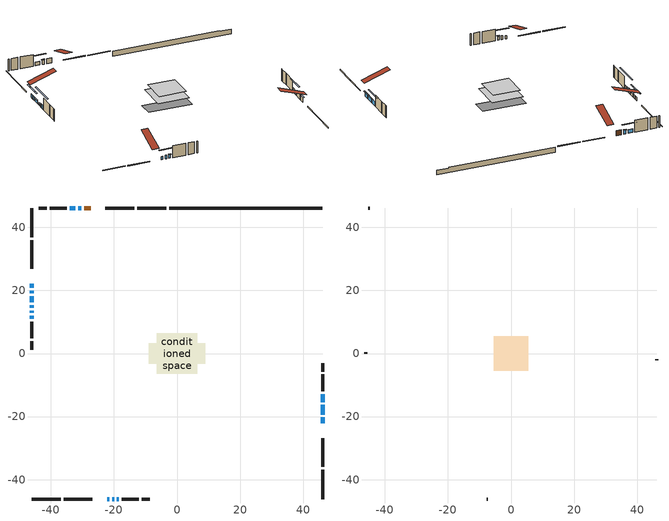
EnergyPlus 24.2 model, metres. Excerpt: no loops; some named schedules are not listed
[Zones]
conditioned space
 floor adiabatic (AdiabaticFloorConstruction): -6.41,-6.41 -6.41,6.41 6.41,6.41 6.41,-6.41 z3.04
 floor foundation (Slab1 construction): -8.94,-3.21 -8.94,3.21 8.94,3.21 8.94,-3.21 z-1.59
 wall outside (RimJoist1 construction): -3.37,46.12 -12.67,46.12 / -46.12,-46.12 -36.83,-46.12 / -46.12,46.12 -46.12,36.83 / 46.12,-46.12 46.12,-36.83 z0.6:0.9
 wall outside (RimJoist2 construction): -13.6,46.12 -22.7,46.12 / -35.9,-46.12 -26.79,-46.12 / -46.12,35.9 -46.12,26.79 / 46.12,-35.9 46.12,-26.79 z0.6:0.9
 wall outside (AdiabaticWallConstruction 1): -27.38,46.12 -29.47,46.12 z0.6:2.63
 wall outside (AdiabaticWallConstruction): -22.12,-46.12 -21.5,-46.12 / -46.12,18.12 -46.12,16.29 / -46.12,13.52 -46.12,12.91 z0.6:1.82; -20.57,-46.12 -19.96,-46.12 / -46.12,19.97 -46.12,19.05 / -19.03,-46.12 -18.42,-46.12 / -46.12,11.98 -46.12,11.07 z0.6:2.13; -46.12,22.11 -46.12,20.89 / -32.24,46.12 -34.07,46.12 z0.6:2.12; 46.12,-22.11 46.12,-20.28 / 46.12,-19.36 46.12,-16.31 / 46.12,-15.38 46.12,-12.94 z0.6:2.43; -30.4,46.12 -31.32,46.12 z0.6:2.28; -46.12,15.37 -46.12,14.45 z0.6:1.21
 wall outside (Wall1 construction): -35,46.12 -40.36,46.12 / -17.49,-46.12 -12.13,-46.12 / -46.12,10.14 -46.12,4.78 / 46.12,-12.01 46.12,-6.65 z0.6:5.48
 wall outside (Wall2 construction): -41.29,46.12 -43.89,46.12 / -11.2,-46.12 -8.61,-46.12 / -46.12,3.85 -46.12,1.25 / 46.12,-5.72 46.12,-3.13 z0.6:5.48
 wall foundation (FoundationWall1 construction): -2.44,46.12,-1.59 -2.44,46.12,0.6 41.27,46.12,0.6 41.27,46.12,0.31 46.12,46.12,0.31 46.12,46.12,-1.59
 window (WindowConstruction 12): -22.11,-46.12 -21.5,-46.12 z0.6:1.82
 window (WindowConstruction 2): -20.57,-46.12 -19.96,-46.12 z0.6:2.12
 window (WindowConstruction 3): -46.12,22.11 -46.12,20.89 z0.6:2.12
 window (WindowConstruction 4): -46.12,19.97 -46.12,19.05 z0.6:2.12
 window (WindowConstruction 5): 46.12,-22.11 46.12,-20.29 z0.6:2.43
 window (WindowConstruction 6): 46.12,-19.36 46.12,-16.31 z0.6:2.43
 window (WindowConstruction 7): -30.4,46.12 -31.32,46.12 z0.6:2.28
 window (WindowConstruction 8): -19.03,-46.12 -18.42,-46.12 z0.6:2.12
 window (WindowConstruction 9): -46.12,18.12 -46.12,16.29 z0.6:1.82
 window (WindowConstruction 10): -46.12,15.36 -46.12,14.45 z0.6:1.21
 window (WindowConstruction 11): -46.12,13.52 -46.12,12.91 z0.6:1.82
 window (WindowConstruction 13): -46.12,11.98 -46.12,11.07 z0.6:2.12
 window (WindowConstruction): 46.12,-15.38 46.12,-12.94 z0.6:2.43
 window (WindowConstruction 1): -32.24,46.12 -34.07,46.12 z0.6:2.12
 door (Door): -27.38,46.12 -29.47,46.12 z0.6:2.63
 ceiling adiabatic (AdiabaticFloorConstruction): 6.41,-6.41 6.41,6.41 -6.41,6.41 -6.41,-6.41 z3.04
attic - vented
 floor to conditioned space (Floor1 construction Reversed): -5.5,-5.5 -5.5,5.5 5.5,5.5 5.5,-5.5 z5.48
 wall outside (Wall3 construction): -44.82,46.12 -45.19,46.12 / -7.68,-46.12 -7.3,-46.12 / -46.12,0.33 -46.12,-0.05 / 46.12,-2.2 46.12,-1.82 z0.6:5.48
 roof outside (Roof1 construction): -26.45,46.12,5.48 -26.45,35.42,9.05 -23.63,35.42,9.05 -23.63,46.12,5.48; -23.04,-46.12,5.48 -23.04,-35.42,9.05 -25.86,-35.42,9.05 -25.86,-46.12,5.48; -46.12,23.04,5.48 -35.42,23.04,9.05 -35.42,25.86,9.05 -46.12,25.86,5.48; 46.12,-23.04,5.48 35.42,-23.04,9.05 35.42,-25.86,9.05 46.12,-25.86,5.48
shading: -17.32,-46.12 -23.21,-46.12 -23.21,-46.54 -17.32,-46.54 z4.76; -46.12,18.26 -46.12,24.75 -46.54,24.75 -46.54,18.26 z4.76; -46.12,16.41 -46.12,22.61 -46.54,22.61 -46.54,16.41 z4.76; 46.12,-20.08 46.12,-22.32 46.54,-22.32 46.54,-20.08 z2.63; 46.12,-16.11 46.12,-19.56 46.54,-19.56 46.54,-16.11 z2.63; -31.52,46.12 -30.2,46.12 -30.2,46.54 -31.52,46.54 z2.48; -18.22,-46.12 -19.23,-46.12 -19.23,-46.54 -18.22,-46.54 z2.33; -46.12,16.09 -46.12,18.32 -46.54,18.32 -46.54,16.09 z2.02; -46.12,14.25 -46.12,15.57 -46.54,15.57 -46.54,14.25 z1.41; -46.12,12.71 -46.12,13.72 -46.54,13.72 -46.54,12.71 z2.02; -46.12,5.99 -46.12,17.06 -46.54,17.06 -46.54,5.99 z7.21; 46.12,-10.3 46.12,-18.02 46.54,-18.02 46.54,-10.3 z5.07; -36.71,46.12 -29.6,46.12 -29.6,46.54 -36.71,46.54 z4.76
[Building]
Building 1: Terrain=Suburbs
[Site:Location]
Toronto City Centre_ON: Latitude {deg}=43.63; Longitude {deg}=-79.39; Time Zone {hr}=-5; Elevation {m}=77; Keep Site Location Information=Yes
[Site:GroundTemperature:Shallow]
5.01852, 3.26908, 3.12898, 3.95918, 7.29196, 10.6092, 13.4851, 15.3069, 15.4617, 13.9799, 11.1774, 7.9619
[Site:WaterMainsTemperature]
Calculation Method=Schedule; Temperature Schedule=mains temperature schedule
[Material] Roughness=Rough; Thermal Absorptance=0.9
Name | Thickness {m} | Conductivity {W/m-K} | Density {kg/m3} | Specific Heat {J/kg-K} | Solar Absorptance | Visible Absorptance
asphalt or fiberglass shingles | 0.00635 | 0.162714 | 1121.4 | 1465.45 | 0.84 | 0.84
ceiling stud and cavity | 0.1397 | 0.109885 | 65.682 | 1177.47 | 0.7 | 0.7
concrete 4.0 in. | 0.1016 | 1.803125 | 2242.8 | 837.4 | 0.7 | 0.7
concrete 8.0 in. | 0.2032 | 1.803125 | 2242.8 | 837.4 | 0.7 | 0.7
door material | 0.04445 | 0.053851 | 512.64 | 1214.23 | 0.7 | 0.7
exterior vertical ins | 0.0519071 | 0.029427 | 32.04 | 1214.23 | 0.7 | 0.7
floor covering | 0.0127 | 0.0433444 | 54.468 | 1339.84 | 0.6 | 0.6
floor rigid ins; wall rigid ins | 0.512978 | 0.029427 | 32.04 | 1214.23 | 0.7 | 0.7
floor stud and cavity | 0.1397 | 1.75129 | 37.0049 | 1207.88 | 0.7 | 0.7
furniture material conditioned space 1 | 0.1524 | 0.115458 | 640.8 | 1214.23 | 0.6 | 0.6
gypsum board | 0.0127 | 0.160291 | 801 | 837.4 | 0.6 | 0.6
gypsum board 1 | 0.0127 | 0.160291 | 801 | 837.4 | 0.7 | 0.7
osb sheathing 0.5 in. | 0.0127 | 0.115458 | 512.64 | 1214.23 | 0.7 | 0.7
osb sheathing 0.75 in. | 0.01905 | 0.115458 | 512.64 | 1214.23 | 0.7 | 0.7
osb sheathing 2.0 in. | 0.0508 | 0.115458 | 512.64 | 1214.23 | 0.7 | 0.7
rim joist rigid ins | 0.051816 | 0.029427 | 32.04 | 1214.23 | 0.7 | 0.7
rim joist stud and cavity | 0.0508 | 0.177588 | 50.32683 | 1063.81 | 0.6 | 0.6
rim joist stud and cavity 1 | 0.0508 | 0.0486034 | 125.044 | 1163.47 | 0.6 | 0.6
wall stud and cavity | 0.1397 | 0.0941144 | 139.0536 | 1170.24 | 0.7 | 0.7
wall stud and cavity 1 | 0.1397 | 0.0952443 | 139.0536 | 1170.24 | 0.7 | 0.7
wall stud and cavity 2 | 0.0889 | 6.9971 | 50.32683 | 1063.81 | 0.6 | 0.6
wall stud and cavity 3 | 0.0889 | 0.380278 | 52.3479 | 1209.89 | 0.7 | 0.7
wall stud and cavity 4 | 0.0889 | 0.391764 | 83.0341 | 1211.67 | 0.7 | 0.7
wood siding | 0.0254 | 0.102417 | 544.68 | 1172.36 | 0.84 | 0.84
wood siding 1 | 0.00254 | 0.102417 | 544.68 | 1172.36 | 0.84 | 0.84
wood siding 2; wood siding 3; wood siding 4 | 0.0254 | 0.102417 | 544.68 | 1172.36 | 0.7 | 0.7
[WindowMaterial:SimpleGlazingSystem]
Name | U-Factor {W/m2-K} | Solar Heat Gain Coefficient
WindowMaterial | 2.95653 | 0.63
WindowMaterial 1 | 2.927009 | 0.66
WindowMaterial 2 | 2.961077 | 0.63
WindowMaterial 3 | 2.8725 | 0.71
WindowMaterial 4 | 2.92474 | 0.66
WindowMaterial 5 | 2.904297 | 0.68
WindowMaterial 6 | 2.97868 | 0.61
WindowMaterial 7 | 2.96789 | 0.62
WindowMaterial 8 | 3.026374 | 0.54
[Construction]
AdiabaticFloorConstruction: floor stud and cavity, floor rigid ins, osb sheathing 0.75 in., floor covering
AdiabaticWallConstruction: wood siding 3, wall rigid ins, wall stud and cavity 3, gypsum board
AdiabaticWallConstruction 1: wood siding 4, wall rigid ins, wall stud and cavity 3, gypsum board
Door: door material
Floor1 construction Reversed: gypsum board, ceiling stud and cavity
FoundationWall1 construction: concrete 8.0 in., gypsum board 1
furniture construction conditioned space 1: furniture material conditioned space 1
PartitionWallConstruction: gypsum board, wall stud and cavity 4, gypsum board
RimJoist1 construction: wood siding 2, rim joist stud and cavity
RimJoist2 construction: wood siding 2, rim joist rigid ins, osb sheathing 2.0 in., rim joist stud and cavity 1
Roof1 construction: asphalt or fiberglass shingles
Slab1 construction: concrete 4.0 in.
Wall1 construction: wood siding, osb sheathing 0.5 in., wall stud and cavity, gypsum board
Wall2 construction: wood siding, osb sheathing 0.5 in., wall stud and cavity 1, gypsum board
Wall3 construction: wood siding 1, wall stud and cavity 2
WindowConstruction; WindowConstruction 5: WindowMaterial
WindowConstruction 1; WindowConstruction 13; WindowConstruction 4: WindowMaterial 1
WindowConstruction 10: WindowMaterial 6
WindowConstruction 11: WindowMaterial 7
WindowConstruction 12: WindowMaterial 8
WindowConstruction 2; WindowConstruction 3; WindowConstruction 8: WindowMaterial 2
WindowConstruction 6: WindowMaterial 3
WindowConstruction 7: WindowMaterial 4
WindowConstruction 9: WindowMaterial 5
[Zone] Multiplier=1; Part of Total Floor Area=Yes
Name | Volume {m3}
attic - vented | 69.9847
conditioned space | 706.2
[Space]
Name | Zone | Volume {m3}
attic - vented 1 | attic - vented | 69.9847
conditioned space 1 | conditioned space | 706.2
[ZoneInfiltration:EffectiveLeakageArea]
infil attic - vented 1: Zone or Space=attic - vented 1; Schedule=Always On Discrete; Effective Air Leakage Area {cm2}=5086.74; Stack Coefficient=0.000587274; Wind Coefficient=1.63735e-05
[ZoneMixing]
whole house fan mix: Zone or Space=attic - vented; Schedule=Always On Continuous; Design Flow Rate Calculation Method=Flow/Zone; Design Flow Rate {m3/s}=0; Source Zone or Space=conditioned space
[SurfaceProperty:ExposedFoundationPerimeter]
Slab1: Exposed Perimeter Calculation Method=TotalExposedPerimeter; Total Exposed Perimeter {m}=48.566
[InternalMass] Zone or ZoneList=conditioned space; Space or SpaceList=conditioned space 1
Name | Construction | Surface Area {m2}
furniture mass conditioned space 1 | furniture construction conditioned space 1 | 111.56
partition wall mass | PartitionWallConstruction | 278.9
[Lights]
interior lighting: Zone or ZoneList or Space or SpaceList=conditioned space 1; Schedule=interior lighting schedule; Design Level Calculation Method=LightingLevel; Lighting Level {W}=343.2; Return Air Fraction=0; Fraction Radiant=0.6; Fraction Visible=0.2; Fraction Replaceable=1
[People]
occupants: Zone or ZoneList or Space or SpaceList=conditioned space 1; Number of People Schedule=occupants schedule; Number of People Calculation Method=People; Number of People=3; Fraction Radiant=0.314171; Sensible Heat Fraction=0.56303; Activity Level Schedule=occupants activity schedule; Carbon Dioxide Generation Rate {m3/s-W}=0; Enable ASHRAE 55 Comfort Warnings=No; Mean Radiant Temperature Calculation Type=EnclosureAveraged
[ElectricEquipment] Zone or ZoneList or Space or SpaceList=conditioned space 1; Design Level Calculation Method=EquipmentLevel
Name | Schedule | Design Level {W} | Fraction Latent | Fraction Radiant | Fraction Lost
clothes dryer | clothes dryer schedule | 140.772 | 0.015 | 0.081 | 0.85
clothes washer | clothes washer schedule | 32.1985 | 0.03 | 0.162 | 0.7
cooking range | cooking range schedule | 215.147 | 0.08 | 0.432 | 0.2
dishwasher | dishwasher schedule | 66.8632 | 0.3 | 0.18 | 0.4
fridge | fridge schedule | 72.9452 | 0 | 0.6 | 0
mech vent bath fan 0 | mech vent bath fan 0 schedule | 50.2 | 0 | 0 | 1
mech vent house fan | mech vent house fan schedule | 0 | 0 | 0 | 1
mech vent house fan cfis | mech vent house fan cfis schedule | 0 | 0 | 0 | 0
mech vent range fan 0 | mech vent range fan 0 schedule | 57 | 0 | 0 | 1
misc plug loads | misc plug loads schedule | 494.7 | 0.045 | 0.513 | 0.1
whole house fan | Always On Discrete | 0 | 0 | 0 | 1
[OtherEquipment] Zone or ZoneList or Space or SpaceList=conditioned space 1; Design Level Calculation Method=EquipmentLevel
Name | Fuel Type | Schedule | Design Level {W} | Fraction Latent | Fraction Radiant | Fraction Lost
clothes dryer 1 | Electricity | clothes dryer schedule | 0 | 0.015 | 0.081 | 0.85
cooking range 1 | Electricity | cooking range schedule | 0 | 0.08 | 0.432 | 0.2
general water use latent | None | general water use schedule | 62.594 | 1 | 0 | 0
general water use sensible | None | general water use schedule | -61.6891 | 0 | 0.6 | 0
mech vent house fan latent load | None | Always On Discrete | 0 | 1 | 0 | 0
mech vent house fan sensible load | None | Always On Discrete | 0 | 0 | 0 | 0
water heater energy adjustment1 | Propane | Always On Discrete | 0.01 | 0 | 0 | 1
[ZoneInfiltration:DesignFlowRate] Zone or ZoneList or Space or SpaceList=conditioned space 1; Schedule=Always On Discrete; Design Flow Rate Calculation Method=Flow/Zone; Design Flow Rate {m3/s}=0
infil flow; natural vent flow; whole house fan flow
[AvailabilityManager:Scheduled]
central ac and furnace airloop Availability Manager: Schedule=Always On Discrete
[Foundation:Kiva]
Foundation Kiva 1: Initial Indoor Air Temperature {C}=18; Wall Height Above Grade {m}=0.599999; Wall Depth Below Slab {m}=0.2032; Custom Block Material Name 1=exterior vertical ins; Custom Block Depth 1 {m}=2.189988; Custom Block X Position 1 {m}=0.2159; Custom Block Z Position 1 {m}=0
[Foundation:Kiva:Settings]
Soil Conductivity {W/m-K}=0.849921; Soil Density {kg/m3}=1842.3; Soil Specific Heat {J/kg-K}=418.7; Ground Solar Absorptivity=0.9; Ground Thermal Absorptivity=0.9; Ground Surface Roughness {m}=0.03; Far-Field Width {m}=40; Deep-Ground Boundary Condition=ZeroFlux; Deep-Ground Depth {m}=40; Minimum Cell Dimension {m}=0.2; Maximum Cell Growth Coefficient=3; Simulation Timestep=Timestep
[Exterior:Lights]
exterior lighting: Schedule=exterior lighting schedule; Design Level {W}=75.6
[EnergyManagementSystem:GlobalVariable]
central_ac_and_furnace_airloop_Fan_RTF
infil_program_Qfan
infil_program_Qinf
natural_vent_program_Qnv
natural_vent_program_Qwhf
[EnergyManagementSystem:Sensor]
Name | Output:Variable or Output:Meter Index Key | Output:Variable or Output:Meter
airflow_gain | infil flow | Infiltration Sensible Heat Gain Energy
airflow_gain_1 | natural vent flow | Infiltration Sensible Heat Gain Energy
airflow_gain_2 | whole house fan flow | Infiltration Sensible Heat Gain Energy
airflow_loss | infil flow | Infiltration Sensible Heat Loss Energy
airflow_loss_1 | natural vent flow | Infiltration Sensible Heat Loss Energy
airflow_loss_2 | whole house fan flow | Infiltration Sensible Heat Loss Energy
clg_load_cond |  | Cooling:EnergyTransfer:Zone:CONDITIONED SPACE
clg_sp_s; clg_sp_s_1 | cooling setpoint | Schedule Value
clothes_dryer_exhaust_0_sch_s | clothes dryer exhaust 0 schedule | Schedule Value
cool_season | cooling season schedule | Schedule Value
htg_load_cond |  | Heating:EnergyTransfer:Zone:CONDITIONED SPACE
htg_sp_s; htg_sp_s_1 | heating setpoint | Schedule Value
ig_ee_conv | clothes dryer | Electric Equipment Convective Heating Energy
ig_ee_conv_2 | cooking range | Electric Equipment Convective Heating Energy
ig_ee_conv_4 | fridge | Electric Equipment Convective Heating Energy
ig_ee_conv_5 | misc plug loads | Electric Equipment Convective Heating Energy
ig_ee_conv_6 | whole house fan | Electric Equipment Convective Heating Energy
ig_ee_rad | clothes dryer | Electric Equipment Radiant Heating Energy
ig_ee_rad_2 | cooking range | Electric Equipment Radiant Heating Energy
ig_ee_rad_4 | fridge | Electric Equipment Radiant Heating Energy
ig_ee_rad_5 | misc plug loads | Electric Equipment Radiant Heating Energy
ig_ee_rad_6 | whole house fan | Electric Equipment Radiant Heating Energy
ig_lgt_conv | interior lighting | Lights Convective Heating Energy
ig_lgt_rad | interior lighting | Lights Radiant Heating Energy
ig_lgt_vis | interior lighting | Lights Visible Radiation Heating Energy
ig_oe_conv | clothes dryer 1 | Other Equipment Convective Heating Energy
ig_oe_conv_1 | cooking range 1 | Other Equipment Convective Heating Energy
ig_oe_conv_2 | general water use latent | Other Equipment Convective Heating Energy
ig_oe_conv_3 | general water use sensible | Other Equipment Convective Heating Energy
ig_oe_conv_4 | water heater energy adjustment1 | Other Equipment Convective Heating Energy
ig_oe_rad | clothes dryer 1 | Other Equipment Radiant Heating Energy
ig_oe_rad_1 | cooking range 1 | Other Equipment Radiant Heating Energy
ig_oe_rad_2 | general water use latent | Other Equipment Radiant Heating Energy
ig_oe_rad_3 | general water use sensible | Other Equipment Radiant Heating Energy
ig_oe_rad_4 | water heater energy adjustment1 | Other Equipment Radiant Heating Energy
ig_ppl_conv | occupants | People Convective Heating Energy
ig_ppl_rad | occupants | People Radiant Heating Energy
im_conv | furniture mass conditioned space 1 | Surface Inside Face Convection Heat Gain Energy
im_conv_1 | partition wall mass | Surface Inside Face Convection Heat Gain Energy
im_ig | furniture mass conditioned space 1 | Surface Inside Face Internal Gains Radiation Heat Gain Energy
im_ig_1 | partition wall mass | Surface Inside Face Internal Gains Radiation Heat Gain Energy
im_lgt | furniture mass conditioned space 1 | Surface Inside Face Lights Radiation Heat Gain Energy
im_lgt_1 | partition wall mass | Surface Inside Face Lights Radiation Heat Gain Energy
im_sol | furniture mass conditioned space 1 | Surface Inside Face Solar Radiation Heat Gain Energy
im_sol_1 | partition wall mass | Surface Inside Face Solar Radiation Heat Gain Energy
im_surf | furniture mass conditioned space 1 | Surface Inside Face Net Surface Thermal Radiation Heat Gain Energy
im_surf_1 | partition wall mass | Surface Inside Face Net Surface Thermal Radiation Heat Gain Energy
mech_vent_bath_fan_0_sch_s | mech vent bath fan 0 schedule | Schedule Value
mech_vent_range_fan_0_sch_s | mech vent range fan 0 schedule | Schedule Value
mv_conv | mech vent bath fan 0 | Electric Equipment Convective Heating Energy
mv_conv_1 | mech vent house fan | Electric Equipment Convective Heating Energy
mv_conv_2 | mech vent house fan cfis | Electric Equipment Convective Heating Energy
mv_conv_3 | mech vent range fan 0 | Electric Equipment Convective Heating Energy
mv_conv_4 | mech vent house fan latent load | Other Equipment Convective Heating Energy
mv_conv_5 | mech vent house fan sensible load | Other Equipment Convective Heating Energy
mv_rad | mech vent bath fan 0 | Electric Equipment Radiant Heating Energy
mv_rad_1 | mech vent house fan | Electric Equipment Radiant Heating Energy
mv_rad_2 | mech vent house fan cfis | Electric Equipment Radiant Heating Energy
mv_rad_3 | mech vent range fan 0 | Electric Equipment Radiant Heating Energy
mv_rad_4 | mech vent house fan latent load | Other Equipment Radiant Heating Energy
mv_rad_5 | mech vent house fan sensible load | Other Equipment Radiant Heating Energy
natural_vent_s | natural vent schedule | Schedule Value
out_pb_s |  | Site Outdoor Air Barometric Pressure
out_wt_s |  | Site Outdoor Air Humidity Ratio
site_vw_s |  | Site Wind Speed
ss_back_out | Window1 | Surface Window Shortwave from Zone Back Out Window Heat Transfer Rate
ss_back_out_1 | Window10 | Surface Window Shortwave from Zone Back Out Window Heat Transfer Rate
ss_back_out_10 | Window22 | Surface Window Shortwave from Zone Back Out Window Heat Transfer Rate
ss_back_out_11 | Window23 | Surface Window Shortwave from Zone Back Out Window Heat Transfer Rate
ss_back_out_12 | Window4 | Surface Window Shortwave from Zone Back Out Window Heat Transfer Rate
ss_back_out_13 | Window8 | Surface Window Shortwave from Zone Back Out Window Heat Transfer Rate
ss_back_out_2 | Window11 | Surface Window Shortwave from Zone Back Out Window Heat Transfer Rate
ss_back_out_3 | Window13 | Surface Window Shortwave from Zone Back Out Window Heat Transfer Rate
ss_back_out_4 | Window14 | Surface Window Shortwave from Zone Back Out Window Heat Transfer Rate
ss_back_out_5 | Window17 | Surface Window Shortwave from Zone Back Out Window Heat Transfer Rate
ss_back_out_6 | Window18 | Surface Window Shortwave from Zone Back Out Window Heat Transfer Rate
ss_back_out_7 | Window19 | Surface Window Shortwave from Zone Back Out Window Heat Transfer Rate
ss_back_out_8 | Window20 | Surface Window Shortwave from Zone Back Out Window Heat Transfer Rate
ss_back_out_9 | Window21 | Surface Window Shortwave from Zone Back Out Window Heat Transfer Rate
ss_conv | Door1 | Surface Inside Face Convection Heat Gain Energy
ss_conv_1 | Window1 | Surface Inside Face Convection Heat Gain Energy
ss_conv_10 | Window21 | Surface Inside Face Convection Heat Gain Energy
ss_conv_11 | Window22 | Surface Inside Face Convection Heat Gain Energy
ss_conv_12 | Window23 | Surface Inside Face Convection Heat Gain Energy
ss_conv_13 | Window4 | Surface Inside Face Convection Heat Gain Energy
ss_conv_14 | Window8 | Surface Inside Face Convection Heat Gain Energy
ss_conv_2 | Window10 | Surface Inside Face Convection Heat Gain Energy
ss_conv_3 | Window11 | Surface Inside Face Convection Heat Gain Energy
ss_conv_4 | Window13 | Surface Inside Face Convection Heat Gain Energy
ss_conv_5 | Window14 | Surface Inside Face Convection Heat Gain Energy
ss_conv_6 | Window17 | Surface Inside Face Convection Heat Gain Energy
ss_conv_7 | Window18 | Surface Inside Face Convection Heat Gain Energy
ss_conv_8 | Window19 | Surface Inside Face Convection Heat Gain Energy
ss_conv_9 | Window20 | Surface Inside Face Convection Heat Gain Energy
ss_ig | Door1 | Surface Inside Face Internal Gains Radiation Heat Gain Energy
ss_ig_1 | Window1 | Surface Inside Face Internal Gains Radiation Heat Gain Energy
ss_ig_10 | Window21 | Surface Inside Face Internal Gains Radiation Heat Gain Energy
ss_ig_11 | Window22 | Surface Inside Face Internal Gains Radiation Heat Gain Energy
ss_ig_12 | Window23 | Surface Inside Face Internal Gains Radiation Heat Gain Energy
ss_ig_13 | Window4 | Surface Inside Face Internal Gains Radiation Heat Gain Energy
ss_ig_14 | Window8 | Surface Inside Face Internal Gains Radiation Heat Gain Energy
ss_ig_2 | Window10 | Surface Inside Face Internal Gains Radiation Heat Gain Energy
ss_ig_3 | Window11 | Surface Inside Face Internal Gains Radiation Heat Gain Energy
ss_ig_4 | Window13 | Surface Inside Face Internal Gains Radiation Heat Gain Energy
ss_ig_5 | Window14 | Surface Inside Face Internal Gains Radiation Heat Gain Energy
ss_ig_6 | Window17 | Surface Inside Face Internal Gains Radiation Heat Gain Energy
ss_ig_7 | Window18 | Surface Inside Face Internal Gains Radiation Heat Gain Energy
ss_ig_8 | Window19 | Surface Inside Face Internal Gains Radiation Heat Gain Energy
ss_ig_9 | Window20 | Surface Inside Face Internal Gains Radiation Heat Gain Energy
ss_lgt | Door1 | Surface Inside Face Lights Radiation Heat Gain Energy
ss_sol | Door1 | Surface Inside Face Solar Radiation Heat Gain Energy
ss_surf | Door1 | Surface Inside Face Net Surface Thermal Radiation Heat Gain Energy
ss_surf_1 | Window1 | Surface Inside Face Net Surface Thermal Radiation Heat Gain Energy
ss_surf_10 | Window21 | Surface Inside Face Net Surface Thermal Radiation Heat Gain Energy
ss_surf_11 | Window22 | Surface Inside Face Net Surface Thermal Radiation Heat Gain Energy
ss_surf_12 | Window23 | Surface Inside Face Net Surface Thermal Radiation Heat Gain Energy
ss_surf_13 | Window4 | Surface Inside Face Net Surface Thermal Radiation Heat Gain Energy
ss_surf_14 | Window8 | Surface Inside Face Net Surface Thermal Radiation Heat Gain Energy
ss_surf_2 | Window10 | Surface Inside Face Net Surface Thermal Radiation Heat Gain Energy
ss_surf_3 | Window11 | Surface Inside Face Net Surface Thermal Radiation Heat Gain Energy
ss_surf_4 | Window13 | Surface Inside Face Net Surface Thermal Radiation Heat Gain Energy
ss_surf_5 | Window14 | Surface Inside Face Net Surface Thermal Radiation Heat Gain Energy
ss_surf_6 | Window17 | Surface Inside Face Net Surface Thermal Radiation Heat Gain Energy
ss_surf_7 | Window18 | Surface Inside Face Net Surface Thermal Radiation Heat Gain Energy
ss_surf_8 | Window19 | Surface Inside Face Net Surface Thermal Radiation Heat Gain Energy
ss_surf_9 | Window20 | Surface Inside Face Net Surface Thermal Radiation Heat Gain Energy
ss_trans_in | Window1 | Surface Window Transmitted Solar Radiation Rate
ss_trans_in_1 | Window10 | Surface Window Transmitted Solar Radiation Rate
ss_trans_in_10 | Window22 | Surface Window Transmitted Solar Radiation Rate
ss_trans_in_11 | Window23 | Surface Window Transmitted Solar Radiation Rate
ss_trans_in_12 | Window4 | Surface Window Transmitted Solar Radiation Rate
ss_trans_in_13 | Window8 | Surface Window Transmitted Solar Radiation Rate
ss_trans_in_2 | Window11 | Surface Window Transmitted Solar Radiation Rate
ss_trans_in_3 | Window13 | Surface Window Transmitted Solar Radiation Rate
ss_trans_in_4 | Window14 | Surface Window Transmitted Solar Radiation Rate
ss_trans_in_5 | Window17 | Surface Window Transmitted Solar Radiation Rate
ss_trans_in_6 | Window18 | Surface Window Transmitted Solar Radiation Rate
ss_trans_in_7 | Window19 | Surface Window Transmitted Solar Radiation Rate
ss_trans_in_8 | Window20 | Surface Window Transmitted Solar Radiation Rate
ss_trans_in_9 | Window21 | Surface Window Transmitted Solar Radiation Rate
ss_trans_out | Window1 | Surface Inside Face Initial Transmitted Diffuse Transmitted Out Window Solar Radiation Rate
ss_trans_out_1 | Window10 | Surface Inside Face Initial Transmitted Diffuse Transmitted Out Window Solar Radiation Rate
ss_trans_out_10 | Window22 | Surface Inside Face Initial Transmitted Diffuse Transmitted Out Window Solar Radiation Rate
ss_trans_out_11 | Window23 | Surface Inside Face Initial Transmitted Diffuse Transmitted Out Window Solar Radiation Rate
ss_trans_out_12 | Window4 | Surface Inside Face Initial Transmitted Diffuse Transmitted Out Window Solar Radiation Rate
ss_trans_out_13 | Window8 | Surface Inside Face Initial Transmitted Diffuse Transmitted Out Window Solar Radiation Rate
